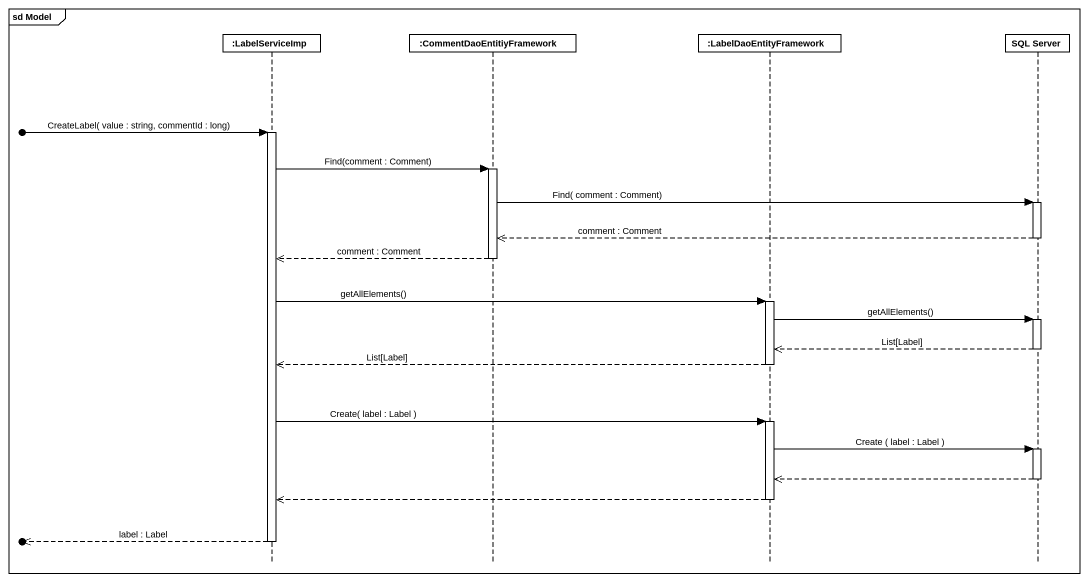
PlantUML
@startuml
mainframe sd Model
hide footbox
participant ":LabelServiceImp" as LabelServiceImp
participant ":CommentDaoEntitiyFramework" as CommentDaoEntitiyFramework
participant ":LabelDaoEntityFramework" as LabelDaoEntityFramework
participant "SQL Server" as SQL_Server

[o-> LabelServiceImp : CreateLabel( value : string, commentId : long)
activate LabelServiceImp
LabelServiceImp -> CommentDaoEntitiyFramework : Find(comment : Comment)
activate CommentDaoEntitiyFramework
CommentDaoEntitiyFramework -> SQL_Server : Find( comment : Comment)
activate SQL_Server
SQL_Server -->> CommentDaoEntitiyFramework : comment : Comment
deactivate SQL_Server
CommentDaoEntitiyFramework -->> LabelServiceImp : comment : Comment
deactivate CommentDaoEntitiyFramework
LabelServiceImp -> LabelDaoEntityFramework : getAllElements()
activate LabelDaoEntityFramework
LabelDaoEntityFramework -> SQL_Server : getAllElements()
activate SQL_Server
SQL_Server -->> LabelDaoEntityFramework : List[Label]
deactivate SQL_Server
LabelDaoEntityFramework -->> LabelServiceImp : List[Label]
deactivate LabelDaoEntityFramework
LabelServiceImp -> LabelDaoEntityFramework : Create( label : Label )
activate LabelDaoEntityFramework
LabelDaoEntityFramework -> SQL_Server : Create ( label : Label )
activate SQL_Server
SQL_Server -->> LabelDaoEntityFramework
deactivate SQL_Server
LabelDaoEntityFramework -->> LabelServiceImp
deactivate LabelDaoEntityFramework
[o<<-- LabelServiceImp : label : Label
deactivate LabelServiceImp
@enduml
